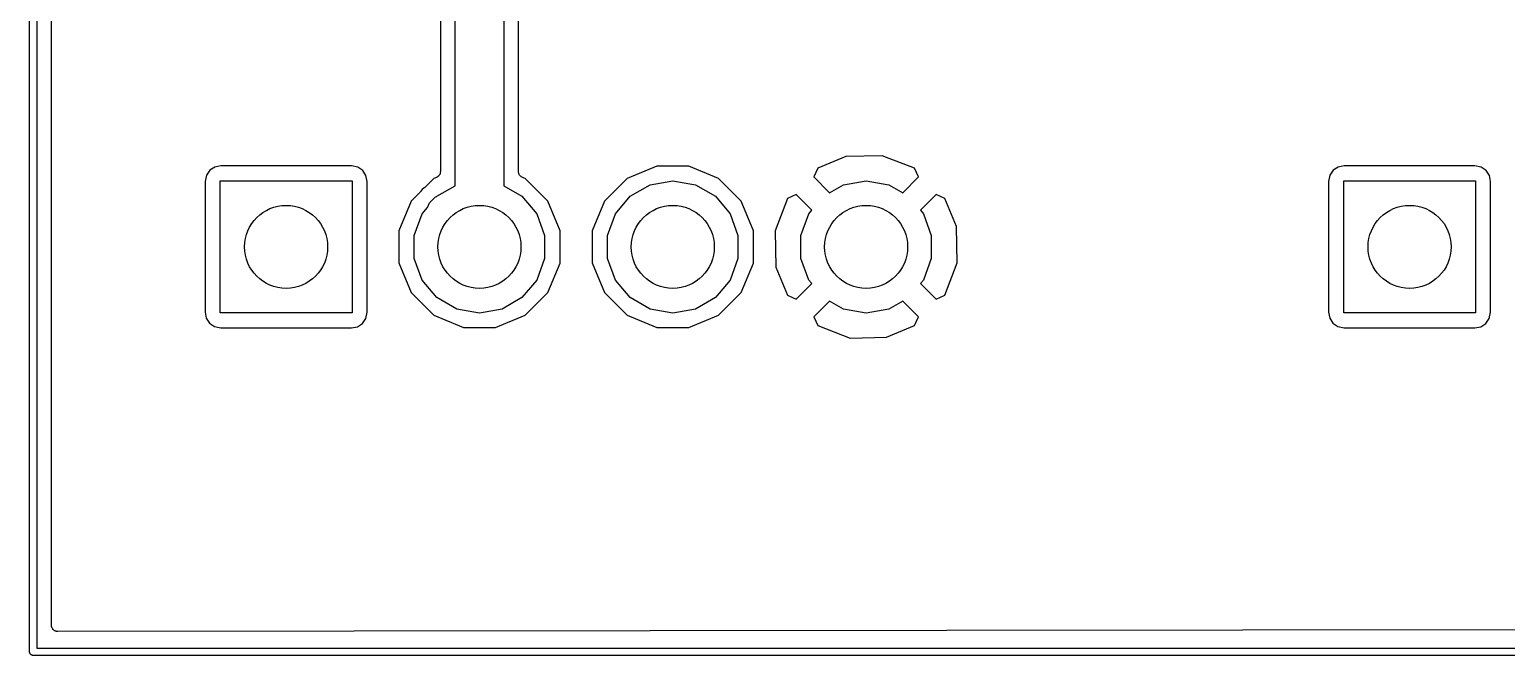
# Model space of a CAD drawing. Extents: x 25 to 125, y -125 to -25.
# Drawn here: x 24.93 to 55.17, y -125.08 to -112.26 of the extents above; entities that cross this region are included whole.
import ezdxf

# ---------------------------------------------------------------- set-up
doc = ezdxf.new("R2010")
doc.units = 0
doc.header["$MEASUREMENT"] = 0
doc.layers.add('BLACK', color=7, linetype='CONTINUOUS')

msp = doc.modelspace()

# ---------------------------------------------------------------- linework, layer by layer
at = {"layer": 'Black'}
for p, q in [((24.925, -125), (24.925, -25)), ((25.075, -25.075), (25.075, -124.925)), ((25.375, -115.363), (25.375, -32.4014)), ((34.64, -110.975), (34.64, -115.461)), ((34.94, -115.174), (34.94, -110.988)), ((33.64, -115.461), (33.64, -111.182)), ((33.34, -111.359), (33.34, -115.173)), ((41.6453, -114.864), (41.0697, -115.103)), ((42.3858, -114.847), (41.6453, -114.864)), ((43.051, -115.104), (42.3858, -114.847)), ((28.5483, -115.244), (28.5216, -115.376)), ((28.6168, -115.144), (28.5483, -115.244)), ((28.7196, -115.078), (28.6168, -115.144)), ((28.8418, -115.055), (28.7196, -115.078)), ((31.5173, -115.055), (28.8418, -115.055)), ((31.649, -115.081), (31.5173, -115.055)), ((31.7492, -115.15), (31.649, -115.081)), ((31.8154, -115.253), (31.7492, -115.15)), ((33.3172, -115.243), (33.3103, -115.255)), ((33.3256, -115.232), (33.3172, -115.243)), ((33.3281, -115.224), (33.3256, -115.232)), ((33.3323, -115.217), (33.3281, -115.224)), ((33.3347, -115.203), (33.3323, -115.217)), ((33.3389, -115.19), (33.3347, -115.203)), ((33.34, -115.173), (33.3385, -115.182)), ((33.3385, -115.182), (33.3389, -115.19)), ((34.9414, -115.182), (34.94, -115.174)), ((34.9411, -115.19), (34.9414, -115.182)), ((34.9452, -115.204), (34.9411, -115.19)), ((34.9477, -115.217), (34.9452, -115.204)), ((34.9518, -115.224), (34.9477, -115.217)), ((34.9543, -115.232), (34.9518, -115.224)), ((34.9628, -115.243), (34.9543, -115.232)), ((34.9697, -115.255), (34.9628, -115.243)), ((37.7732, -115.063), (37.1666, -115.313)), ((38.4296, -115.063), (37.7732, -115.063)), ((39.0359, -115.315), (38.4296, -115.063)), ((41.0697, -115.103), (40.9867, -115.28)), ((43.1333, -115.28), (43.051, -115.104)), ((51.5583, -115.244), (51.5316, -115.376)), ((51.6268, -115.144), (51.5583, -115.244)), ((51.7296, -115.078), (51.6268, -115.144)), ((51.8518, -115.055), (51.7296, -115.078)), ((54.5273, -115.055), (51.8518, -115.055)), ((54.659, -115.081), (54.5273, -115.055)), ((54.7592, -115.15), (54.659, -115.081)), ((54.8254, -115.253), (54.7592, -115.15)), ((25.375, -124.46), (25.375, -115.363)), ((28.5216, -115.376), (28.5216, -118.051)), ((28.83, -118.063), (28.83, -115.363)), ((28.83, -115.363), (31.53, -115.363)), ((31.53, -115.363), (31.53, -118.063)), ((31.8384, -115.375), (31.8154, -115.253)), ((31.8384, -118.05), (31.8384, -115.375)), ((32.9641, -115.537), (32.9342, -115.582)), ((33.0094, -115.507), (32.9641, -115.537)), ((33.0184, -115.498), (33.0094, -115.507)), ((33.0286, -115.491), (33.0184, -115.498)), ((33.2066, -115.313), (33.0286, -115.491)), ((33.2615, -115.291), (33.2066, -115.313)), ((33.2686, -115.286), (33.2615, -115.291)), ((33.2765, -115.283), (33.2686, -115.286)), ((33.2689, -115.675), (33.64, -115.461)), ((33.2871, -115.274), (33.2765, -115.283)), ((33.2987, -115.267), (33.2871, -115.274)), ((33.3038, -115.26), (33.2987, -115.267)), ((33.3103, -115.255), (33.3038, -115.26)), ((34.64, -115.461), (35.0111, -115.675)), ((34.9761, -115.261), (34.9697, -115.255)), ((34.9811, -115.267), (34.9761, -115.261)), ((34.9928, -115.275), (34.9811, -115.267)), ((35.0035, -115.284), (34.9928, -115.275)), ((35.0113, -115.287), (35.0035, -115.284)), ((35.0183, -115.291), (35.0113, -115.287)), ((35.0759, -115.315), (35.0183, -115.291)), ((35.5396, -115.78), (35.0759, -115.315)), ((37.1666, -115.313), (36.702, -115.777)), ((37.2289, -115.675), (37.6365, -115.44)), ((37.6365, -115.44), (38.1, -115.358)), ((38.1, -115.358), (38.5635, -115.44)), ((38.5635, -115.44), (38.9711, -115.675)), ((39.1178, -115.397), (39.0359, -115.315)), ((39.4996, -115.78), (39.1178, -115.397)), ((40.9867, -115.28), (41.3108, -115.605)), ((41.3108, -115.605), (41.5965, -115.44)), ((41.5965, -115.44), (42.06, -115.358)), ((42.06, -115.358), (42.5235, -115.44)), ((42.5235, -115.44), (42.8092, -115.605)), ((42.8092, -115.605), (43.1333, -115.28)), ((51.5316, -115.376), (51.5316, -118.051)), ((51.84, -118.063), (51.84, -115.363)), ((51.84, -115.363), (54.54, -115.363)), ((54.54, -115.363), (54.54, -118.063)), ((54.8484, -115.375), (54.8254, -115.253)), ((54.8484, -117.065), (54.8484, -115.375)), ((32.742, -115.777), (32.4903, -116.383)), ((32.9183, -115.601), (32.742, -115.777)), ((32.9255, -115.591), (32.9183, -115.601)), ((32.9342, -115.582), (32.9255, -115.591)), ((33.0764, -115.904), (33.1184, -115.814)), ((33.1184, -115.814), (33.2412, -115.691)), ((33.2412, -115.691), (33.2639, -115.681)), ((33.2639, -115.681), (33.2689, -115.675)), ((35.0111, -115.675), (35.3136, -116.035)), ((35.7903, -116.386), (35.5396, -115.78)), ((36.702, -115.777), (36.4503, -116.383)), ((36.9264, -116.035), (37.2289, -115.675)), ((38.9711, -115.675), (39.2736, -116.035)), ((39.7503, -116.386), (39.4996, -115.78)), ((40.4512, -115.722), (40.1938, -116.387)), ((40.6275, -115.64), (40.4512, -115.722)), ((40.9488, -115.961), (40.6275, -115.64)), ((43.4925, -115.64), (43.1712, -115.961)), ((43.6703, -115.723), (43.4925, -115.64)), ((43.9088, -116.298), (43.6703, -115.723)), ((32.8054, -116.478), (32.9664, -116.035)), ((32.9664, -116.035), (33.0764, -115.904)), ((35.3136, -116.035), (35.4746, -116.478)), ((36.7654, -116.478), (36.9264, -116.035)), ((39.2736, -116.035), (39.4346, -116.478)), ((40.7254, -116.478), (40.8864, -116.035)), ((40.8864, -116.035), (40.9488, -115.961)), ((43.1712, -115.961), (43.2336, -116.035)), ((43.2336, -116.035), (43.3946, -116.478)), ((32.4903, -116.383), (32.4897, -117.04)), ((35.7897, -117.043), (35.7903, -116.386)), ((36.4503, -116.383), (36.4497, -117.04)), ((39.7497, -117.043), (39.7503, -116.386)), ((40.1938, -116.387), (40.2112, -117.128)), ((43.9262, -117.039), (43.9088, -116.298)), ((32.8054, -116.948), (32.8054, -116.478)), ((35.4746, -116.478), (35.4746, -116.948)), ((36.7654, -116.948), (36.7654, -116.478)), ((39.4346, -116.478), (39.4346, -116.948)), ((40.7254, -116.948), (40.7254, -116.478)), ((43.3946, -116.478), (43.3946, -116.948)), ((32.4897, -117.04), (32.7404, -117.646)), ((32.9664, -117.391), (32.8054, -116.948)), ((35.4746, -116.948), (35.3136, -117.391)), ((35.538, -117.649), (35.7897, -117.043)), ((36.4497, -117.04), (36.7004, -117.646)), ((36.9264, -117.391), (36.7654, -116.948)), ((39.4346, -116.948), (39.2736, -117.391)), ((39.498, -117.649), (39.7497, -117.043)), ((40.8864, -117.391), (40.7254, -116.948)), ((43.3946, -116.948), (43.2336, -117.391)), ((43.6688, -117.704), (43.9262, -117.039)), ((40.2112, -117.128), (40.4497, -117.703)), ((54.8484, -118.05), (54.8484, -117.065)), ((32.7404, -117.646), (33.2041, -118.111)), ((33.2689, -117.751), (32.9664, -117.391)), ((35.3136, -117.391), (35.0111, -117.751)), ((35.0734, -118.113), (35.538, -117.649)), ((36.7004, -117.646), (37.1641, -118.111)), ((37.2289, -117.751), (36.9264, -117.391)), ((39.2736, -117.391), (38.9711, -117.751)), ((39.1175, -118.029), (39.498, -117.649)), ((40.6275, -117.786), (40.9488, -117.465)), ((40.9488, -117.465), (40.8864, -117.391)), ((43.2336, -117.391), (43.1712, -117.465)), ((43.1712, -117.465), (43.4925, -117.786)), ((33.6765, -117.986), (33.2689, -117.751)), ((35.0111, -117.751), (34.6035, -117.986)), ((37.6365, -117.986), (37.2289, -117.751)), ((38.9711, -117.751), (38.5635, -117.986)), ((40.4497, -117.703), (40.6275, -117.786)), ((41.3108, -117.821), (40.9867, -118.145)), ((41.5965, -117.986), (41.3108, -117.821)), ((42.8092, -117.821), (42.5235, -117.986)), ((43.1333, -118.145), (42.8092, -117.821)), ((43.4925, -117.786), (43.6688, -117.704)), ((28.5216, -118.051), (28.5446, -118.173)), ((28.5446, -118.173), (28.6108, -118.276)), ((31.53, -118.063), (28.83, -118.063)), ((31.7432, -118.282), (31.8117, -118.182)), ((31.8117, -118.182), (31.8384, -118.05)), ((33.2041, -118.111), (33.8104, -118.363)), ((34.14, -118.068), (33.6765, -117.986)), ((34.6035, -117.986), (34.14, -118.068)), ((34.4668, -118.363), (35.0734, -118.113)), ((37.1641, -118.111), (37.7704, -118.363)), ((38.1, -118.068), (37.6365, -117.986)), ((38.5635, -117.986), (38.1, -118.068)), ((38.4268, -118.363), (39.0334, -118.113)), ((39.0334, -118.113), (39.1175, -118.029)), ((39.1175, -118.029), (39.1175, -118.029)), ((40.9867, -118.145), (41.069, -118.322)), ((42.06, -118.068), (41.5965, -117.986)), ((42.5235, -117.986), (42.06, -118.068)), ((43.0503, -118.323), (43.1333, -118.145)), ((51.5316, -118.051), (51.5546, -118.173)), ((51.5546, -118.173), (51.6208, -118.276)), ((54.54, -118.063), (51.84, -118.063)), ((54.7532, -118.282), (54.8217, -118.182)), ((54.8217, -118.182), (54.8484, -118.05)), ((28.6108, -118.276), (28.711, -118.345)), ((28.711, -118.345), (28.8427, -118.371)), ((28.8427, -118.371), (31.5182, -118.371)), ((31.5182, -118.371), (31.6404, -118.348)), ((31.6404, -118.348), (31.7432, -118.282)), ((33.8104, -118.363), (34.4668, -118.363)), ((37.7704, -118.363), (38.4268, -118.363)), ((41.069, -118.322), (41.7342, -118.579)), ((41.7342, -118.579), (42.4747, -118.562)), ((42.4747, -118.562), (43.0503, -118.323)), ((51.6208, -118.276), (51.721, -118.345)), ((51.721, -118.345), (51.8527, -118.371)), ((51.8527, -118.371), (54.5282, -118.371)), ((54.5282, -118.371), (54.6504, -118.348)), ((54.6504, -118.348), (54.7532, -118.282)), ((25.3769, -124.471), (25.375, -124.46)), ((25.377, -124.482), (25.3769, -124.471)), ((25.3807, -124.492), (25.377, -124.482)), ((25.3827, -124.503), (25.3807, -124.492)), ((25.3883, -124.513), (25.3827, -124.503)), ((25.3921, -124.523), (25.3883, -124.513)), ((25.3992, -124.532), (25.3921, -124.523)), ((25.4047, -124.541), (25.3992, -124.532)), ((25.4133, -124.549), (25.4047, -124.541)), ((25.4205, -124.557), (25.4133, -124.549)), ((25.43, -124.563), (25.4205, -124.557)), ((25.4385, -124.57), (25.43, -124.563)), ((25.449, -124.574), (25.4385, -124.57)), ((25.4587, -124.579), (25.449, -124.574)), ((25.4696, -124.581), (25.4587, -124.579)), ((25.4799, -124.585), (25.4696, -124.581)), ((25.4911, -124.585), (25.4799, -124.585)), ((25.5022, -124.587), (25.4911, -124.585)), ((124.333, -124.46), (25.5022, -124.587)), ((25.075, -124.925), (124.925, -124.925)), ((24.9261, -125.006), (24.925, -125)), ((24.9261, -125.013), (24.9261, -125.006)), ((24.9284, -125.019), (24.9261, -125.013)), ((24.9295, -125.026), (24.9284, -125.019)), ((24.9328, -125.031), (24.9295, -125.026)), ((24.935, -125.037), (24.9328, -125.031)), ((24.9393, -125.043), (24.935, -125.037)), ((24.9425, -125.048), (24.9393, -125.043)), ((24.9476, -125.052), (24.9425, -125.048)), ((24.9518, -125.057), (24.9476, -125.052)), ((24.9575, -125.061), (24.9518, -125.057)), ((24.9625, -125.065), (24.9575, -125.061)), ((24.9687, -125.067), (24.9625, -125.065)), ((24.9743, -125.07), (24.9687, -125.067)), ((24.9808, -125.072), (24.9743, -125.07)), ((24.987, -125.074), (24.9808, -125.072)), ((24.9935, -125.074), (24.987, -125.074)), ((25, -125.075), (24.9935, -125.074)), ((125, -125.075), (25, -125.075))]:
    msp.add_line(p, q, dxfattribs=at)
for centre in [(30.18, -116.713), (30.18, -116.713), (34.14, -116.713), (34.14, -116.713), (38.1, -116.713), (38.1, -116.713), (42.06, -116.713), (42.06, -116.713), (53.19, -116.713), (53.19, -116.713)]:
    msp.add_circle(centre, 0.85, dxfattribs=at)

doc.saveas('drawing.dxf')
